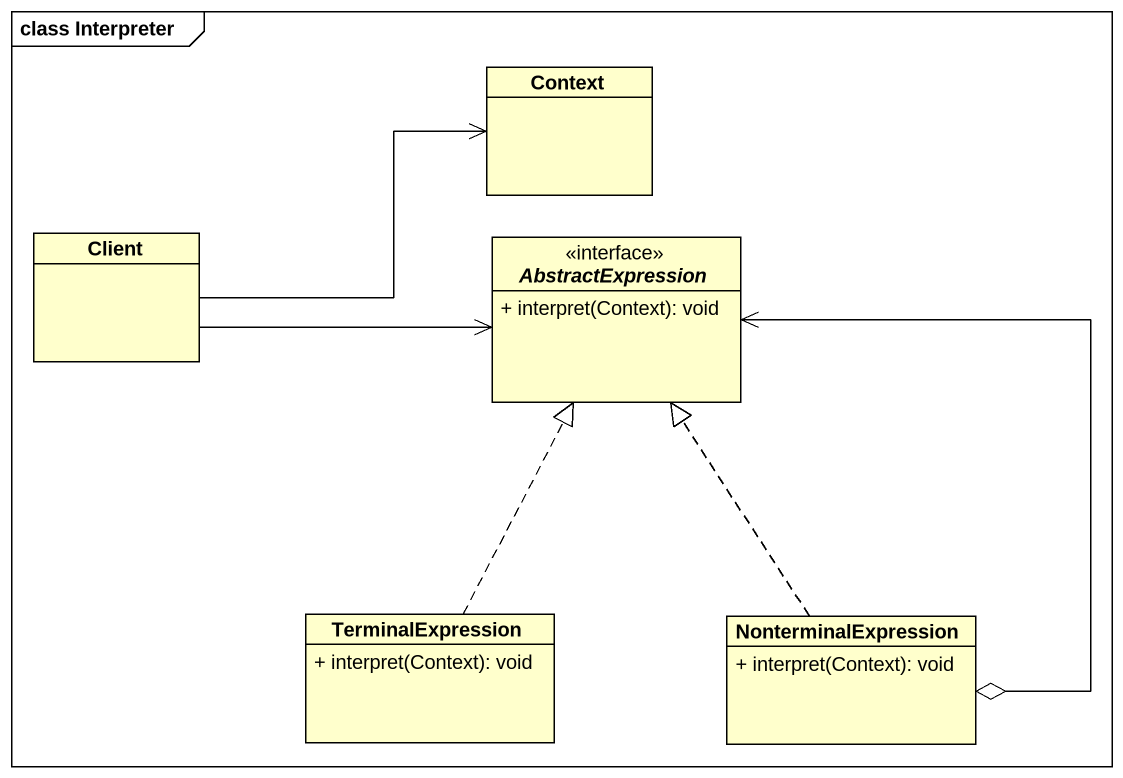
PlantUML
@startuml
mainframe class Interpreter
hide circle
hide empty members
skinparam classAttributeIconSize 0
class Context
class Client
interface AbstractExpression <<interface>> {
  + interpret(Context): void
}
class TerminalExpression {
  + interpret(Context): void
}
class NonterminalExpression {
  + interpret(Context): void
}
Client -right-> Context
Client -right-> AbstractExpression
AbstractExpression <--o NonterminalExpression
TerminalExpression .up.|> AbstractExpression
NonterminalExpression .up.|> AbstractExpression
@enduml
